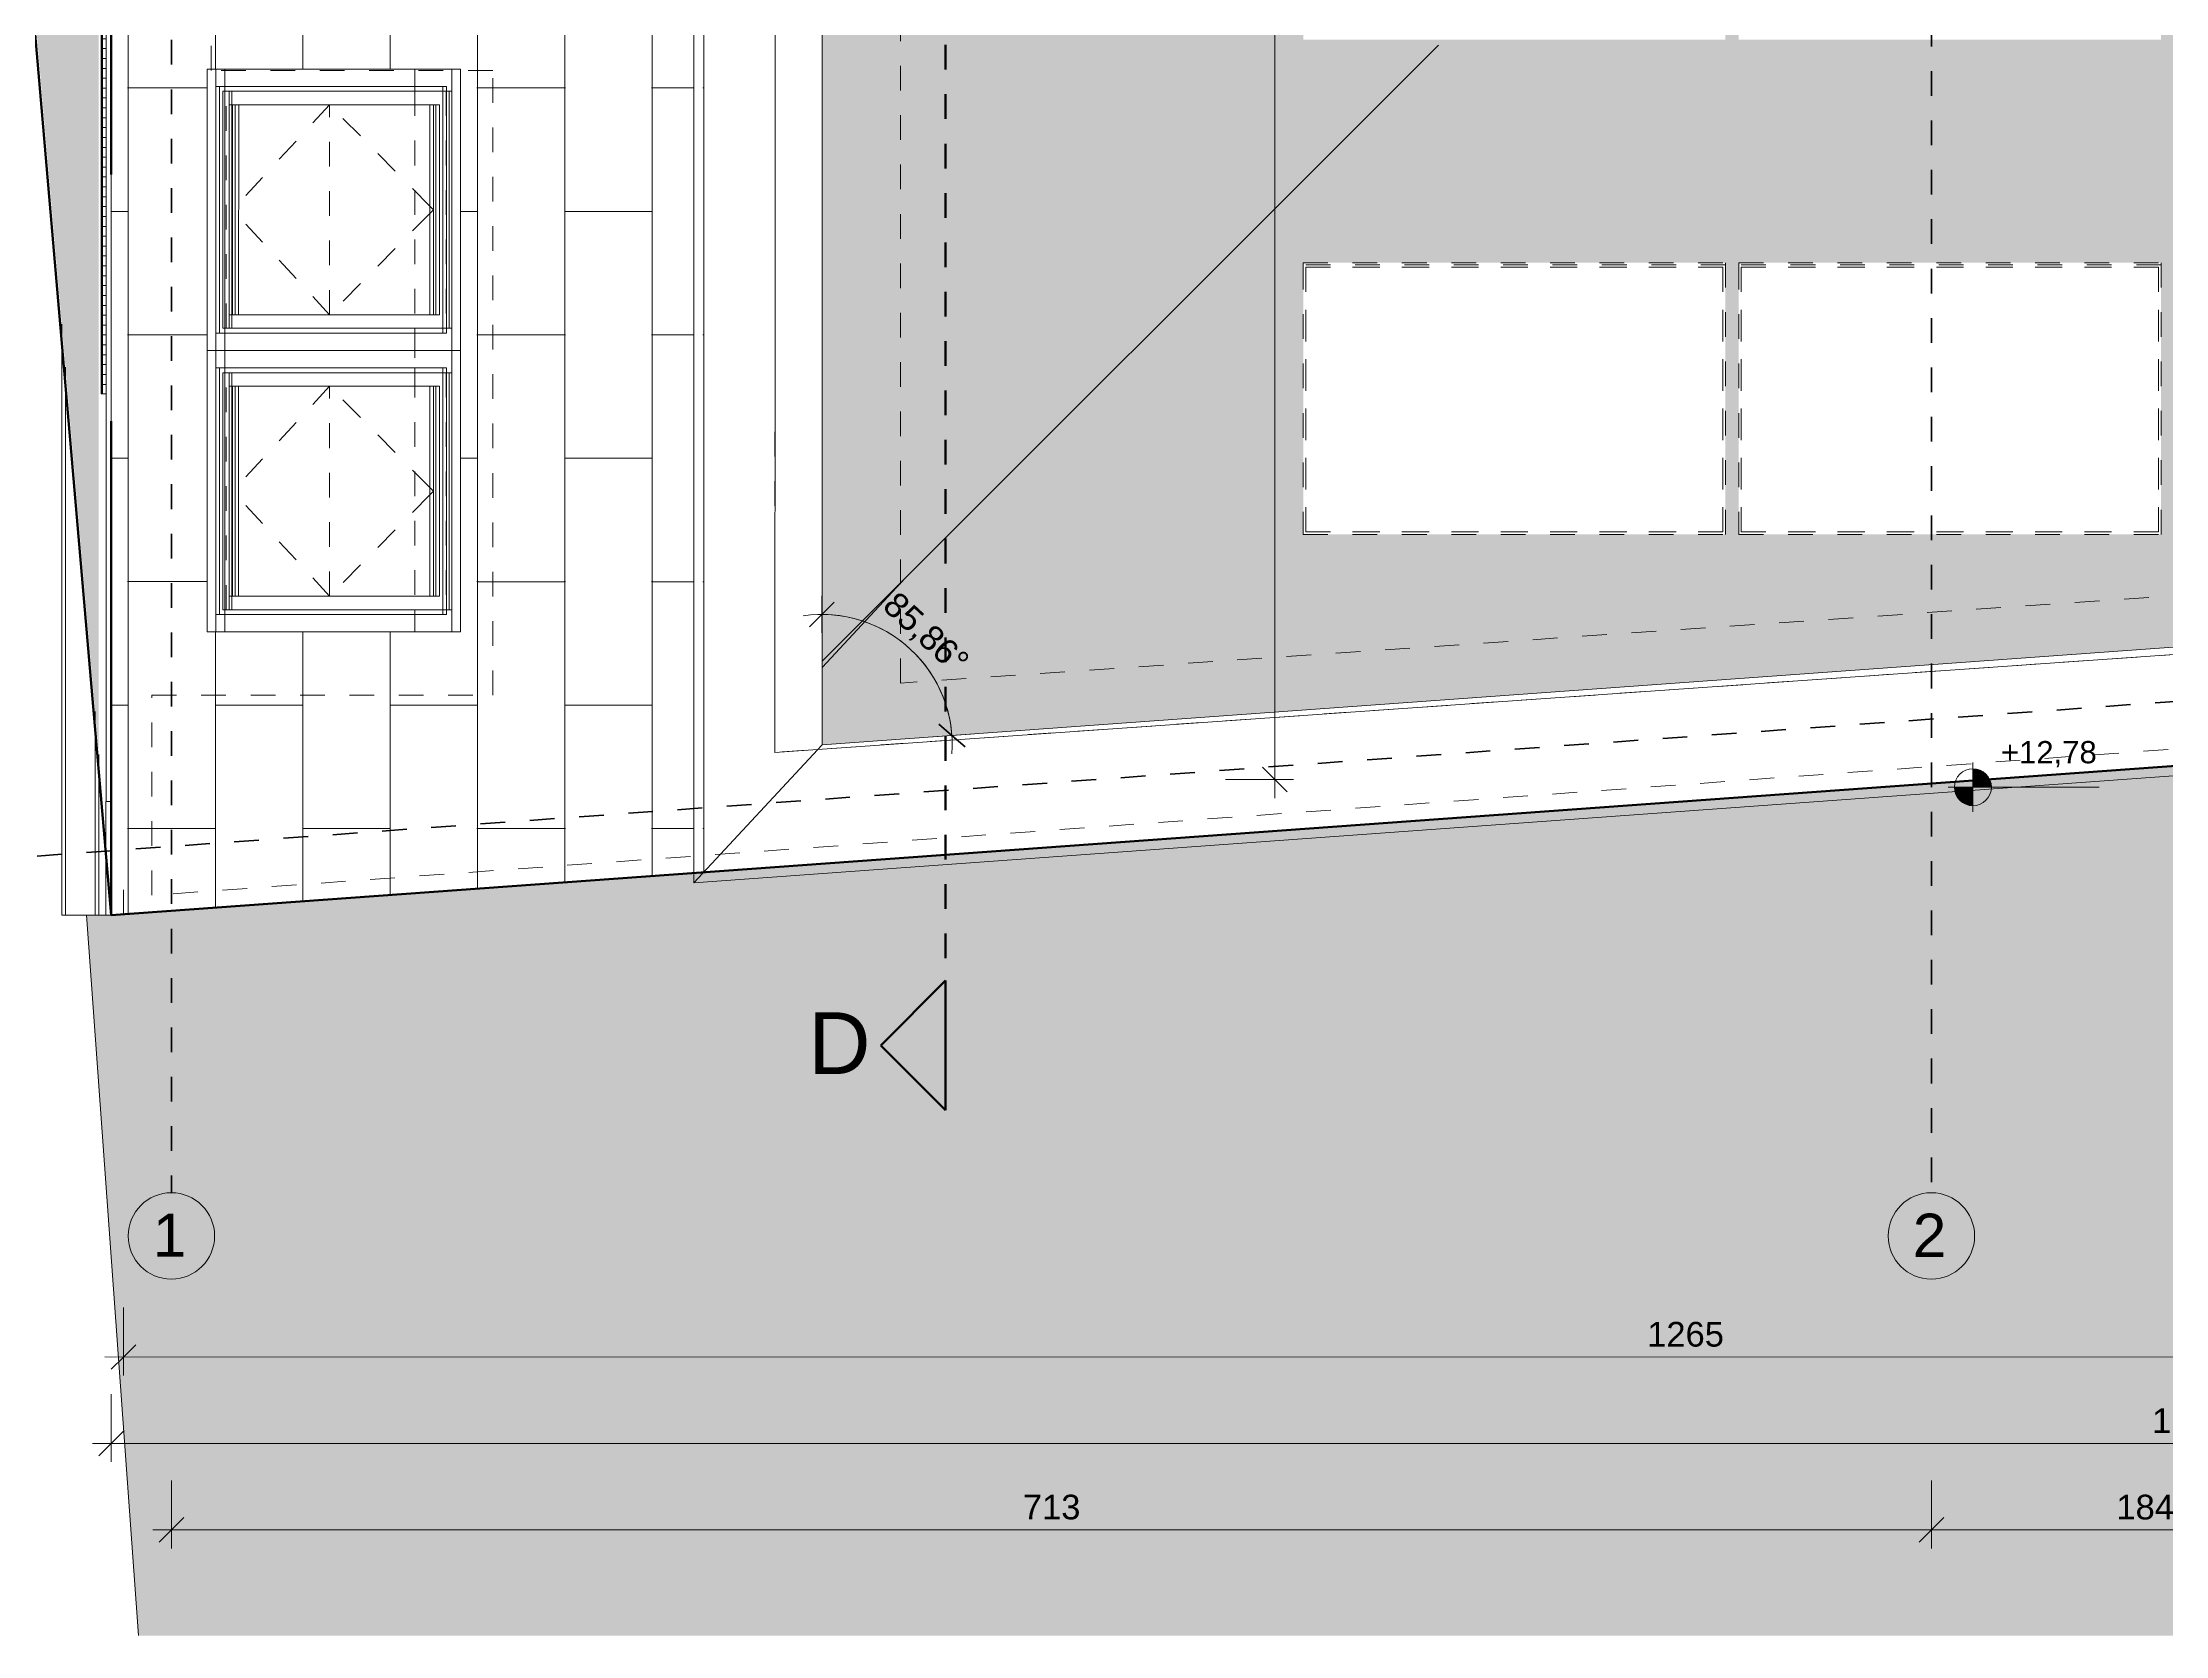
# Model space of a CAD drawing. Header units: metres. Extents: x -67.4 to -27.2, y 43.9 to 89.6.
# Drawn here: x -54.63 to -46.03, y 44.73 to 51.19 of the extents above; entities that cross this region are included whole.
import ezdxf

# ---------------------------------------------------------------- set-up
doc = ezdxf.new("R2010")
doc.units = ezdxf.units.M
for name, pattern in [('Achse', [0.009, 0.005, -0.002, 0, -0.002]), ('Strich', [0.00635, 0.003175, -0.003175]), ('Strich Punkt Mittel', [0.015875, 0.00635, -0.004763, 0, -0.004763]), ('Verdeckt', [0.003, 0.002, -0.001])]:
    doc.linetypes.add(name, pattern=pattern)
for name, color, linetype, lineweight in [('A-DETL-GENF_', 92, 'Continuous', 13), ('A-ROOF-OTLN', 132, 'Continuous', 5), ('A-ROOF-PATT', 132, 'Continuous', 13), ('A_2D', 7, 'Continuous', 13), ('A_Bemassung-50_', 4, 'Continuous', 9), ('A_Bemassung_', 4, 'Continuous', 9), ('A_Beschriftung_', 7, 'Continuous', 9), ('A_Dach', 7, 'Continuous', 13), ('A_Fenster', 7, 'Continuous', 13), ('A_Grundstuecksgrenze', 5, 'Continuous', 70), ('A_Raeume', 7, 'Continuous', 13), ('A_Raeume_', 7, 'Continuous', 5), ('A_Raster_', 1, 'Continuous', 9), ('A_Waende', 7, 'Continuous', 13), ('G-ANNO-DIMS_', 111, 'Continuous', 9), ('G-ANNO-SYMB_', 111, 'Continuous', 9), ('M-EQPM', 50, 'Continuous', 5)]:
    doc.layers.add(name, color=color, linetype=linetype, lineweight=lineweight)
doc.styles.add('Arial', font='arial.ttf', dxfattribs={"height": 0.175})
doc.styles.add('Arial_1', font='arial.ttf', dxfattribs={"height": 0.09})
doc.styles.add('Arial_2', font='arial.ttf', dxfattribs={"height": 0.1})
doc.styles.add('Arial_6', font='arial.ttf', dxfattribs={"height": 0.25})
doc.dimstyles.new('WGA-Bemaßung', dxfattribs={"dimscale": 0.3048, "dimtxt": 0.102026, "dimasz": 0.328084, "dimexe": 0.246063, "dimexo": 0.246063, "dimgap": 0.04101, "dimtad": 1, "dimdec": 1, "dimlfac": 100, "dimrnd": 0.1, "dimdsep": 46, "dimtxsty": 'Arial_2', "dimblk1": 'OBLIQUE', "dimblk2": 'OBLIQUE', "dimsah": 1, "dimcen": 0.09, "dimdle": 0.246063, "dimazin": 2, "dimtfac": 1, "dimtdec": 4, "dimtix": 1, "dimtmove": 0, "dimatfit": 3, "dimfxl": 1, "dimtvp": 1, "dimtolj": 1, "dimtzin": 0, "dimarcsym": 2})
doc.dimstyles.new('WGA-Bemaßung_1', dxfattribs={"dimscale": 0.3048, "dimtxt": 0.102026, "dimasz": 0.328084, "dimexe": 0.246063, "dimexo": 0.0625, "dimgap": 0.04101, "dimtad": 1, "dimdec": 1, "dimlfac": 100, "dimrnd": 0.5, "dimdsep": 46, "dimtxsty": 'Arial_2', "dimblk1": 'OBLIQUE', "dimblk2": 'OBLIQUE', "dimsah": 1, "dimcen": 0.09, "dimdle": 0.246063, "dimazin": 2, "dimtfac": 1, "dimtdec": 4, "dimtix": 1, "dimtmove": 0, "dimatfit": 3, "dimfxl": 0.656168, "dimfxlon": 1, "dimtvp": 1, "dimtolj": 1, "dimtzin": 0, "dimarcsym": 2})

# ---------------------------------------------------------------- blocks, each defined once
blk = doc.blocks.new('Fens_Dach_1tlg1 - KF_1140X1400-V12-263_PP_DDS_BT2')
at = {"layer": 'A_Fenster'}
for p, q in [((-53.9596, 49.9388), (-53.9597, 48.7988)), ((-52.9697, 49.9388), (-53.9596, 49.9388)), ((-53.9596, 49.9388), (-53.9243, 49.9388)), ((-53.9243, 49.9388), (-52.9343, 49.9388)), ((-53.9243, 49.8688), (-53.9243, 49.9388)), ((-52.9697, 48.7988), (-52.9697, 49.9388)), ((-52.9343, 49.9388), (-52.9697, 49.9388)), ((-52.9343, 49.9388), (-52.9344, 48.7988)), ((-53.9243, 48.8688), (-53.9243, 49.8688)), ((-53.9243, 49.8688), (-53.0051, 49.8688)), ((-53.9243, 49.8688), (-53.9243, 48.8688)), ((-53.9101, 49.8688), (-53.9243, 49.8688)), ((-53.9102, 48.8688), (-53.9101, 49.8688)), ((-52.9909, 49.8688), (-53.9101, 49.8688)), ((-53.896, 49.8488), (-53.0051, 49.8488)), ((-53.896, 48.8888), (-53.896, 49.8488)), ((-53.896, 49.8488), (-53.8607, 49.8488)), ((-53.896, 49.8488), (-53.0051, 49.8488)), ((-53.896, 49.8488), (-53.896, 48.8888)), ((-53.8713, 49.8488), (-53.896, 49.8488)), ((-53.8713, 49.8488), (-53.8713, 49.7938)), ((-53.0051, 49.8488), (-53.8713, 49.8488)), ((-53.8713, 49.7938), (-53.8713, 48.9438)), ((-53.8713, 49.7938), (-53.8568, 49.7938)), ((-53.8713, 49.7938), (-53.8713, 48.9438)), ((-53.0581, 49.7938), (-53.8713, 49.7938)), ((-53.8607, 49.8488), (-53.8607, 48.8888)), ((-53.0051, 49.8488), (-53.8607, 49.8488)), ((-53.8469, 49.7938), (-53.8568, 49.7938)), ((-53.8568, 49.7938), (-53.0436, 49.7938)), ((-53.8568, 48.9438), (-53.8568, 49.7938)), ((-53.8568, 49.7938), (-53.8324, 49.7938)), ((-53.0337, 49.7938), (-53.8469, 49.7938)), ((-53.8469, 48.9438), (-53.8469, 49.7938)), ((-53.8324, 49.7938), (-53.0337, 49.7938)), ((-53.8324, 49.7938), (-53.8324, 48.9438)), ((-53.0192, 49.7938), (-53.0581, 49.7938)), ((-53.0581, 48.9438), (-53.0581, 49.7938)), ((-53.0436, 49.7938), (-53.0337, 49.7938)), ((-53.0436, 49.7938), (-53.0436, 48.9438)), ((-53.0337, 48.9438), (-53.0337, 49.7938)), ((-53.0337, 49.7938), (-53.0192, 49.7938)), ((-53.0192, 49.7938), (-53.0192, 48.9438)), ((-53.0051, 49.8688), (-52.9909, 49.8688)), ((-53.0051, 49.8688), (-53.0051, 48.8688)), ((-53.0051, 49.8488), (-53.0051, 48.8888)), ((-52.9909, 49.8488), (-53.0051, 49.8488)), ((-52.9909, 49.8488), (-53.0051, 49.8488)), ((-53.0051, 49.8488), (-52.9909, 49.8488)), ((-53.0051, 49.8488), (-53.0051, 48.8888)), ((-52.9909, 49.8488), (-53.0051, 49.8488)), ((-52.9909, 48.8688), (-52.9909, 49.8688)), ((-52.9803, 49.8488), (-52.9909, 49.8488)), ((-52.9697, 49.8488), (-52.9909, 49.8488)), ((-52.9909, 49.8488), (-52.9803, 49.8488)), ((-52.9803, 49.8488), (-52.9909, 49.8488)), ((-52.9697, 49.8488), (-52.9803, 49.8488)), ((-52.9803, 48.8888), (-52.9803, 49.8488)), ((-52.9697, 48.8888), (-52.9697, 49.8488)), ((-53.8568, 48.9438), (-53.8713, 48.9438)), ((-53.8713, 48.9438), (-53.8713, 48.8888)), ((-53.8713, 48.9438), (-53.0581, 48.9438)), ((-53.0436, 48.9438), (-53.8568, 48.9438)), ((-53.8568, 48.9438), (-53.8469, 48.9438)), ((-53.8324, 48.9438), (-53.8568, 48.9438)), ((-53.8469, 48.9438), (-53.0337, 48.9438)), ((-53.0337, 48.9438), (-53.8324, 48.9438)), ((-53.0192, 48.9438), (-53.0581, 48.9438)), ((-53.0337, 48.9438), (-53.0436, 48.9438)), ((-53.0192, 48.9438), (-53.0337, 48.9438)), ((-53.9243, 48.7988), (-53.9243, 48.8688)), ((-53.0051, 48.8688), (-53.9243, 48.8688)), ((-53.9243, 48.8688), (-53.9102, 48.8688)), ((-53.9102, 48.8688), (-52.9909, 48.8688)), ((-53.0051, 48.8888), (-53.896, 48.8888)), ((-53.8607, 48.8888), (-53.896, 48.8888)), ((-53.0051, 48.8888), (-53.896, 48.8888)), ((-53.896, 48.8888), (-53.8713, 48.8888)), ((-53.8713, 48.8888), (-53.0051, 48.8888)), ((-53.8607, 48.8888), (-53.0051, 48.8888)), ((-53.0051, 48.8888), (-52.9909, 48.8888)), ((-52.9909, 48.8888), (-53.0051, 48.8888)), ((-53.0051, 48.8888), (-52.9909, 48.8888)), ((-53.0051, 48.8888), (-52.9909, 48.8888)), ((-53.0051, 48.8688), (-52.9909, 48.8688)), ((-52.9909, 48.8888), (-52.9803, 48.8888)), ((-52.9697, 48.8888), (-52.9909, 48.8888)), ((-52.9909, 48.8888), (-52.9803, 48.8888)), ((-52.9909, 48.8888), (-52.9803, 48.8888)), ((-52.9803, 48.8888), (-52.9697, 48.8888)), ((-53.9597, 48.7988), (-52.9697, 48.7988)), ((-53.9243, 48.7988), (-53.9597, 48.7988)), ((-52.9344, 48.7988), (-53.9243, 48.7988)), ((-52.9344, 48.7988), (-52.9697, 48.7988))]:
    blk.add_line(p, q, dxfattribs=at)
at = {"layer": 'A_Fenster', "linetype": 'Verdeckt', "lineweight": 5}
for p, q in [((-53.8833, 49.8488), (-53.0051, 49.8488)), ((-53.8833, 48.8888), (-53.8833, 49.8488)), ((-53.4643, 49.7938), (-53.8568, 49.3688)), ((-53.4643, 48.9438), (-53.4643, 49.7938)), ((-53.0581, 49.3835), (-53.4643, 49.7938)), ((-53.0051, 49.8488), (-52.9923, 49.8488)), ((-52.9923, 49.8488), (-52.9924, 48.8888)), ((-53.4643, 48.9438), (-53.8568, 49.3688)), ((-53.0436, 49.3688), (-53.0581, 49.3835)), ((-53.0436, 49.3688), (-53.0581, 49.3542)), ((-53.0581, 49.3542), (-53.4643, 48.9438)), ((-53.0051, 48.8888), (-53.8833, 48.8888)), ((-52.9924, 48.8888), (-53.0051, 48.8888))]:
    blk.add_line(p, q, dxfattribs=at)
blk = doc.blocks.new('Basiswand _ Attika_BLE_0340_0100 - ___-7441165-263_PP_DDS_BT2')
at = {"layer": 'A_Waende'}
for p, q in [((-29.5894, 64.113), (-23.2264, 79.3681)), ((-28.8943, 64.4288), (-22.7464, 79.1679)), ((-28.8943, 64.4288), (-29.5894, 64.113))]:
    blk.add_line(p, q, dxfattribs=at)
blk = doc.blocks.new('Basiswand _ Attika_BLE_0340_0100 - ___-7441263-263_PP_DDS_BT2')
at = {"layer": 'A_Waende'}
for p, q in [((-29.5894, 64.113), (-28.8943, 64.4288)), ((-19.6675, 61.3409), (-28.8943, 64.4288)), ((-19.7533, 60.8213), (-29.5894, 64.113))]:
    blk.add_line(p, q, dxfattribs=at)
blk = doc.blocks.new('Allg_Sollarkollektor - Allg_Sollarkollektor-V34-263_PP_DDS_BT2')
at = {"layer": 'A_2D', "color": 8, "linetype": 'Strich'}
for p, q in [((-0.855, 0.5457), (0.855, 0.5457)), ((-0.855, 0.5457), (-0.855, 0.5367)), ((0.855, 0.5367), (-0.855, 0.5367)), ((-0.855, 0.5367), (-0.855, -0.5548)), ((0.845, 0.527), (-0.845, 0.527)), ((-0.845, 0.527), (-0.845, -0.5451)), ((-0.845, -0.5451), (-0.845, 0.527)), ((-0.845, 0.527), (0.845, 0.527)), ((0.845, -0.5451), (0.845, 0.527)), ((0.845, 0.527), (0.845, -0.5451)), ((0.855, 0.5457), (0.855, 0.5367)), ((0.855, -0.5548), (0.855, 0.5367)), ((-0.855, -0.5548), (0.855, -0.5548)), ((-0.845, -0.5451), (0.845, -0.5451)), ((0.845, -0.5451), (-0.845, -0.5451))]:
    blk.add_line(p, q, dxfattribs=at)
blk = doc.blocks.new('HLS_Rigol - 20x8cm-9179613-263_PP_DDS_BT2')
at = {"layer": 'M-EQPM'}
h = blk.add_hatch(dxfattribs=at)
h.set_pattern_fill('FP_17', color=256, style=0, pattern_type=2)
h.set_pattern_definition([(270, (0, 0.6096), (0.04, 0), [])])
h.paths.add_polyline_path([(0, 0.08), (1.555, 0.0801), (1.555, 0.095), (0, 0.095), (0, 0.08)])
for p, q in [((0, 0.097), (0, 0.1)), ((0, 0.1), (1.555, 0.1)), ((0, 0.1), (1.555, 0.1)), ((0, 0.095), (0, 0.097)), ((0, 0.097), (1.555, 0.097)), ((0, 0.08), (0, 0.095)), ((0, 0.095), (1.555, 0.095)), ((1.555, 0.1), (1.555, 0.097)), ((1.555, 0.097), (1.555, 0.095)), ((1.555, 0.095), (1.555, 0.08))]:
    blk.add_line(p, q, dxfattribs=at)
blk = doc.blocks.new('Fens_Dach_1tlg1 - KF_1140X1400-V41-263_PP_DDS_BT2')
at = {"layer": 'A_Fenster'}
for p, q in [((-53.9596, 51.0788), (-53.9596, 49.9388)), ((-52.9697, 51.0788), (-53.9596, 51.0788)), ((-53.9596, 51.0788), (-53.9243, 51.0788)), ((-53.9243, 51.0788), (-52.9343, 51.0788)), ((-53.9243, 51.0088), (-53.9243, 51.0788)), ((-52.9697, 49.9388), (-52.9697, 51.0788)), ((-52.9343, 51.0788), (-52.9697, 51.0788)), ((-52.9343, 51.0788), (-52.9343, 49.9388)), ((-53.9243, 50.0088), (-53.9243, 51.0088)), ((-53.9243, 51.0088), (-53.005, 51.0088)), ((-53.9243, 51.0088), (-53.9243, 50.0088)), ((-53.9101, 51.0088), (-53.9243, 51.0088)), ((-53.9101, 50.0088), (-53.9101, 51.0088)), ((-52.9909, 51.0088), (-53.9101, 51.0088)), ((-53.896, 50.9888), (-53.005, 50.9888)), ((-53.896, 50.0288), (-53.896, 50.9888)), ((-53.896, 50.9888), (-53.8606, 50.9888)), ((-53.896, 50.9888), (-53.005, 50.9888)), ((-53.896, 50.9888), (-53.896, 50.0288)), ((-53.8712, 50.9888), (-53.896, 50.9888)), ((-53.8712, 50.9888), (-53.8712, 50.9338)), ((-53.005, 50.9888), (-53.8712, 50.9888)), ((-53.8606, 50.9888), (-53.8606, 50.0288)), ((-53.005, 50.9888), (-53.8606, 50.9888)), ((-53.005, 51.0088), (-52.9909, 51.0088)), ((-53.005, 51.0088), (-53.005, 50.0088)), ((-53.005, 50.9888), (-53.005, 50.0288)), ((-52.9909, 50.9888), (-53.005, 50.9888)), ((-52.9909, 50.9888), (-53.005, 50.9888)), ((-53.005, 50.9888), (-52.9909, 50.9888)), ((-53.005, 50.9888), (-53.005, 50.0288)), ((-52.9909, 50.9888), (-53.005, 50.9888)), ((-52.9909, 50.0088), (-52.9909, 51.0088)), ((-52.9803, 50.9888), (-52.9909, 50.9888)), ((-52.9697, 50.9888), (-52.9909, 50.9888)), ((-52.9909, 50.9888), (-52.9803, 50.9888)), ((-52.9803, 50.9888), (-52.9909, 50.9888)), ((-52.9697, 50.9888), (-52.9803, 50.9888)), ((-52.9803, 50.0288), (-52.9803, 50.9888)), ((-52.9697, 50.0288), (-52.9697, 50.9888)), ((-53.8712, 50.9338), (-53.8713, 50.0838)), ((-53.8712, 50.9338), (-53.8713, 50.0838)), ((-53.8712, 50.9338), (-53.8567, 50.9338)), ((-53.0581, 50.9338), (-53.8712, 50.9338)), ((-53.8568, 50.0838), (-53.8567, 50.9338)), ((-53.8468, 50.9338), (-53.8567, 50.9338)), ((-53.8567, 50.9338), (-53.0436, 50.9338)), ((-53.8567, 50.9338), (-53.8323, 50.9338)), ((-53.8469, 50.0838), (-53.8468, 50.9338)), ((-53.0337, 50.9338), (-53.8468, 50.9338)), ((-53.8323, 50.9338), (-53.8324, 50.0838)), ((-53.8323, 50.9338), (-53.0337, 50.9338)), ((-53.0192, 50.9338), (-53.0581, 50.9338)), ((-53.0581, 50.0838), (-53.0581, 50.9338)), ((-53.0436, 50.9338), (-53.0337, 50.9338)), ((-53.0436, 50.9338), (-53.0436, 50.0838)), ((-53.0337, 50.0838), (-53.0337, 50.9338)), ((-53.0337, 50.9338), (-53.0192, 50.9338)), ((-53.0192, 50.9338), (-53.0192, 50.0838)), ((-53.8568, 50.0838), (-53.8713, 50.0838)), ((-53.8713, 50.0838), (-53.8713, 50.0288)), ((-53.8713, 50.0838), (-53.0581, 50.0838)), ((-53.0436, 50.0838), (-53.8568, 50.0838)), ((-53.8568, 50.0838), (-53.8469, 50.0838)), ((-53.8324, 50.0838), (-53.8568, 50.0838)), ((-53.8469, 50.0838), (-53.0337, 50.0838)), ((-53.0337, 50.0838), (-53.8324, 50.0838)), ((-53.0192, 50.0838), (-53.0581, 50.0838)), ((-53.0337, 50.0838), (-53.0436, 50.0838)), ((-53.0192, 50.0838), (-53.0337, 50.0838)), ((-53.9243, 49.9388), (-53.9243, 50.0088)), ((-53.005, 50.0088), (-53.9243, 50.0088)), ((-53.9243, 50.0088), (-53.9101, 50.0088)), ((-53.9101, 50.0088), (-52.9909, 50.0088)), ((-53.005, 50.0288), (-53.896, 50.0288)), ((-53.8606, 50.0288), (-53.896, 50.0288)), ((-53.005, 50.0288), (-53.896, 50.0288)), ((-53.896, 50.0288), (-53.8713, 50.0288)), ((-53.8713, 50.0288), (-53.005, 50.0288)), ((-53.8606, 50.0288), (-53.005, 50.0288)), ((-53.005, 50.0288), (-52.9909, 50.0288)), ((-52.9909, 50.0288), (-53.005, 50.0288)), ((-53.005, 50.0288), (-52.9909, 50.0288)), ((-53.005, 50.0288), (-52.9909, 50.0288)), ((-53.005, 50.0088), (-52.9909, 50.0088)), ((-52.9909, 50.0288), (-52.9803, 50.0288)), ((-52.9697, 50.0288), (-52.9909, 50.0288)), ((-52.9909, 50.0288), (-52.9803, 50.0288)), ((-52.9909, 50.0288), (-52.9803, 50.0288)), ((-52.9803, 50.0288), (-52.9697, 50.0288)), ((-53.9596, 49.9388), (-52.9697, 49.9388)), ((-53.9243, 49.9388), (-53.9596, 49.9388)), ((-52.9343, 49.9388), (-53.9243, 49.9388)), ((-52.9343, 49.9388), (-52.9697, 49.9388))]:
    blk.add_line(p, q, dxfattribs=at)
at = {"layer": 'A_Fenster', "linetype": 'Verdeckt', "lineweight": 5}
for p, q in [((-53.8833, 50.0288), (-53.8832, 50.9888)), ((-53.8832, 50.9888), (-53.005, 50.9888)), ((-53.005, 50.9888), (-52.9923, 50.9888)), ((-52.9923, 50.9888), (-52.9923, 50.0288)), ((-53.4643, 50.9338), (-53.8567, 50.5088)), ((-53.4643, 50.0838), (-53.4643, 50.9338)), ((-53.0581, 50.5235), (-53.4643, 50.9338)), ((-53.4643, 50.0838), (-53.8567, 50.5088)), ((-53.0581, 50.4942), (-53.4643, 50.0838)), ((-53.0436, 50.5088), (-53.0581, 50.5235)), ((-53.0436, 50.5088), (-53.0581, 50.4942)), ((-53.005, 50.0288), (-53.8833, 50.0288)), ((-52.9923, 50.0288), (-53.005, 50.0288))]:
    blk.add_line(p, q, dxfattribs=at)
blk = doc.blocks.new('Family - ___-3180367-263_PP_DDS_BT2')
at = {"layer": 'A_Grundstuecksgrenze'}
for p, q in [((-20.9804, 98.8097), (-31.8179, 64.901)), ((-31.8179, 64.901), (-19.6942, 60.8437))]:
    blk.add_line(p, q, dxfattribs=at)
blk = doc.blocks.new('Dtai_Fluchtlinie_Grenzlinie - Dtai_Grenzlinie-5920249-263_PP_DDS_BT2')
at = {"layer": 'A-DETL-GENF_', "lineweight": 70}
for p, q in [((0.45, 0), (2.45, 0)), ((3.45, 0), (5.45, 0))]:
    blk.add_line(p, q, dxfattribs=at)
blk = doc.blocks.new('Raster - BS_Achse-112124-263_PP_DDS_BT2')
at = {"layer": 'A_Beschriftung_'}
blk.add_circle((0, 0), 0.0035, dxfattribs=at)
blk = doc.blocks.new('Höhenkoten - 018-55641-263_PP_DDS_BT2')
at = {"layer": 'G-ANNO-DIMS_'}
h = blk.add_hatch(color=256, dxfattribs=at)
edge = h.paths.add_edge_path()
edge.add_line((0, 0), (0, -0.0015))
edge.add_arc((0, 0), 0.0015, 180, 270, ccw=False)
edge.add_line((-0.0015, 0), (0, 0))
h = blk.add_hatch(color=256, dxfattribs=at)
edge = h.paths.add_edge_path()
edge.add_line((0, 0), (0, 0.0015))
edge.add_arc((0, 0), 0.0015, 0, 90, ccw=False)
edge.add_line((0.0015, 0), (0, 0))
for p, q in [((0, 0), (0, 0.002)), ((-0.002, 0), (0.01024, 0)), ((0, 0), (0, -0.002))]:
    blk.add_line(p, q, dxfattribs=at)
blk.add_circle((0, 0), 0.0015, dxfattribs=at)
blk = doc.blocks.new('DIMBLOCK1-263_PP_DDS_BT2')
at = {"layer": 'A_Bemassung-50_', "transparency": 16777216}
for p, q in [((-51.471, 48.8698), (-51.471, 48.9448)), ((-51.471, 48.8698), (-51.471, 48.7948)), ((-50.9439, 48.3794), (-51.0187, 48.374)), ((-50.9439, 48.3794), (-50.8691, 48.3848)), ((-50.9439, 48.3794), (-50.9439, 48.3794))]:
    blk.add_line(p, q, dxfattribs=at)
at = {"layer": 'A_Bemassung-50_', "lineweight": 35, "transparency": 16777216}
for p, q in [((-51.471, 48.8698), (-51.521, 48.8198)), ((-51.471, 48.8698), (-51.421, 48.9198)), ((-50.9439, 48.3794), (-50.9974, 48.4257)), ((-50.9439, 48.3794), (-50.8904, 48.3331))]:
    blk.add_line(p, q, dxfattribs=at)
at = {"layer": 'A_Bemassung-50_', "transparency": 16777216}
for start, end in [(356.00567, 98.1295), (4.13689, 89.99828)]:
    blk.add_arc((-51.471, 48.3413), 0.5285, start, end, dxfattribs=at)
at = {"layer": 'A_Bemassung-50_', "color": 0, "transparency": 16777216, "insert": (-51.1617, 48.9698), "char_height": 0.1, "width": 0.484074, "attachment_point": 1, "rotation": 317.06759, "line_spacing_factor": 0.941778, "style": 'Arial_2'}
blk.add_mtext('85,86°', dxfattribs=at)
blk = doc.blocks.new('_Oblique')
at = {"color": 0, "linetype": 'ByBlock', "lineweight": -2}
blk.add_line((-0.5, -0.5), (0.5, 0.5), dxfattribs=at)
blk = doc.blocks.new('DIMBLOCK24-263_PP_DDS_BT2')
at = {"layer": 'A_Bemassung-50_', "transparency": 16777216}
for p, q in [((-54.2991, 45.8616), (-54.299, 46.0616)), ((-41.6491, 45.8613), (-41.649, 46.0613)), ((-41.6491, 45.8613), (-54.3741, 45.8617)), ((-54.2991, 45.8616), (-54.2991, 45.7866)), ((-41.6491, 45.8613), (-41.6491, 45.7863))]:
    blk.add_line(p, q, dxfattribs=at)
at = {"layer": 'A_Bemassung-50_', "lineweight": 35, "transparency": 16777216}
for p, q in [((-54.2991, 45.8616), (-54.3491, 45.8117)), ((-54.2991, 45.8616), (-54.2491, 45.9116)), ((-41.6491, 45.8613), (-41.6991, 45.8113)), ((-41.6491, 45.8613), (-41.5991, 45.9113))]:
    blk.add_line(p, q, dxfattribs=at)
at = {"layer": 'A_Bemassung-50_', "color": 0, "transparency": 16777216, "insert": (-48.1279, 46.0038), "char_height": 0.1, "width": 0.369177, "attachment_point": 1, "rotation": 359.99828, "line_spacing_factor": 0.941778, "style": 'Arial_2'}
blk.add_mtext('1265', dxfattribs=at)
blk = doc.blocks.new('DIMBLOCK27-263_PP_DDS_BT2')
at = {"layer": 'A_Bemassung-50_', "transparency": 16777216}
for p, q in [((-46.9771, 45.1614), (-46.9771, 45.3614)), ((-45.1313, 45.1614), (-45.1313, 45.3614)), ((-45.1313, 45.1614), (-46.9771, 45.1614)), ((-46.9771, 45.1614), (-46.9771, 45.0864)), ((-45.1313, 45.1614), (-45.1313, 45.0864))]:
    blk.add_line(p, q, dxfattribs=at)
at = {"layer": 'A_Bemassung-50_', "lineweight": 35, "transparency": 16777216}
for p, q in [((-46.9771, 45.1614), (-47.0271, 45.1114)), ((-46.9771, 45.1614), (-46.9271, 45.2114)), ((-45.1313, 45.1614), (-45.1813, 45.1114)), ((-45.1313, 45.1614), (-45.0813, 45.2114))]:
    blk.add_line(p, q, dxfattribs=at)
at = {"layer": 'A_Bemassung-50_', "color": 0, "transparency": 16777216, "insert": (-46.2277, 45.3037), "char_height": 0.1, "width": 0.416266, "attachment_point": 1, "rotation": 359.99828, "line_spacing_factor": 0.941778, "style": 'Arial_2'}
blk.add_mtext('184,5', dxfattribs=at)
blk = doc.blocks.new('DIMBLOCK28-263_PP_DDS_BT2')
at = {"layer": 'A_Bemassung-50_', "transparency": 16777216}
for p, q in [((-54.1049, 45.1616), (-54.1049, 45.3616)), ((-46.9771, 45.1614), (-46.9771, 45.3614)), ((-46.9771, 45.1614), (-54.1799, 45.1616)), ((-54.1049, 45.1616), (-54.1049, 45.0866)), ((-46.9771, 45.1614), (-46.9771, 45.0864))]:
    blk.add_line(p, q, dxfattribs=at)
at = {"layer": 'A_Bemassung-50_', "lineweight": 35, "transparency": 16777216}
for p, q in [((-54.1049, 45.1616), (-54.1549, 45.1116)), ((-54.1049, 45.1616), (-54.0549, 45.2116)), ((-46.9771, 45.1614), (-47.0271, 45.1114)), ((-46.9771, 45.1614), (-46.9271, 45.2114))]:
    blk.add_line(p, q, dxfattribs=at)
at = {"layer": 'A_Bemassung-50_', "color": 0, "transparency": 16777216, "insert": (-50.6564, 45.3039), "char_height": 0.1, "width": 0.276883, "attachment_point": 1, "rotation": 359.99828, "line_spacing_factor": 0.941778, "style": 'Arial_2'}
blk.add_mtext('713', dxfattribs=at)
blk = doc.blocks.new('Schnitt - 100_Gebaeudeschnitt-1261489-263_PP_DDS_BT2')
at = {"layer": 'G-ANNO-SYMB_'}
blk.add_hatch(color=256, dxfattribs=at).paths.add_polyline_path([(-0.00829, 0), (-0.00305, 0.00525), (0.0022, 0)])
at = {"layer": 'G-ANNO-SYMB_', "lineweight": 70}
for p, q in [((-0.00305, 0.00525), (-0.00829, 0)), ((0.0022, 0), (-0.00305, 0.00525)), ((-0.00829, 0), (0.0022, 0))]:
    blk.add_line(p, q, dxfattribs=at)
blk = doc.blocks.new('DIMBLOCK45-263_PP_DDS_BT2')
at = {"layer": 'A_Bemassung-50_', "lineweight": 35, "transparency": 16777216}
for p, q in [((-49.6357, 55.2587), (-49.6857, 55.3087)), ((-49.6357, 55.2587), (-49.5857, 55.2087)), ((-49.6359, 48.2008), (-49.6859, 48.2508)), ((-49.6359, 48.2008), (-49.5859, 48.1508))]:
    blk.add_line(p, q, dxfattribs=at)
at = {"layer": 'A_Bemassung-50_', "transparency": 16777216}
for p, q in [((-49.6357, 55.2587), (-49.7107, 55.2587)), ((-49.6357, 55.2587), (-49.6359, 48.1258)), ((-49.6357, 55.2587), (-49.4357, 55.2587)), ((-49.6359, 48.2008), (-49.8359, 48.2008)), ((-49.6359, 48.2008), (-49.5609, 48.2008))]:
    blk.add_line(p, q, dxfattribs=at)
at = {"layer": 'A_Bemassung-50_', "color": 0, "transparency": 16777216, "insert": (-49.7781, 51.6144), "char_height": 0.1, "width": 0.276883, "attachment_point": 1, "rotation": 90, "line_spacing_factor": 0.941778, "style": 'Arial_2'}
blk.add_mtext('706', dxfattribs=at)
blk = doc.blocks.new('DIMBLOCK51-263_PP_DDS_BT2')
at = {"layer": 'A_Bemassung-50_', "transparency": 16777216}
for p, q in [((-54.3491, 45.5117), (-54.3491, 45.7117)), ((-37.5091, 45.5111), (-37.5091, 45.7111)), ((-37.4341, 45.5111), (-54.4241, 45.5117)), ((-54.3491, 45.5117), (-54.3491, 45.4367)), ((-37.5091, 45.5111), (-37.5091, 45.4361))]:
    blk.add_line(p, q, dxfattribs=at)
at = {"layer": 'A_Bemassung-50_', "lineweight": 35, "transparency": 16777216}
for p, q in [((-54.3491, 45.5117), (-54.3991, 45.4617)), ((-54.3491, 45.5117), (-54.2991, 45.5616)), ((-37.5091, 45.5111), (-37.5591, 45.4611)), ((-37.5091, 45.5111), (-37.4591, 45.5611))]:
    blk.add_line(p, q, dxfattribs=at)
at = {"layer": 'A_Bemassung-50_', "color": 0, "transparency": 16777216, "insert": (-46.0829, 45.6537), "char_height": 0.1, "width": 0.369177, "attachment_point": 1, "rotation": 359.99828, "line_spacing_factor": 0.941778, "style": 'Arial_2'}
blk.add_mtext('1684', dxfattribs=at)

msp = doc.modelspace()

# ---------------------------------------------------------------- hatches: boundary and pattern name
at = {"layer": 'A-DETL-GENF_'}
for color, points in [(7, [(-54.399, 48.3025), (-54.3982, 73.6326), (-54.4887, 73.5494), (-54.4775, 73.8191), (-54.3982, 73.733), (-54.3981, 83.3365), (-57.3929, 83.1127), (-54.4135, 48.4712)]), (253, [(-54.2379, 44.7333), (-32.3006, 44.7333), (-32.3006, 52.5468), (-33.0595, 52.236), (-37.2999, 50.4174), (-37.2999, 50.3683), (-37.2979, 50.3636), (-39.839, 49.2738), (-39.8497, 49.2987), (-39.8188, 49.312), (-39.8188, 49.3371), (-41.5978, 48.5741), (-54.3529, 47.6519), (-54.449, 47.6519), (-54.349, 46.2693)])]:
    msp.add_hatch(color=color, dxfattribs=at).paths.add_polyline_path(points)
at = {"layer": 'A-ROOF-PATT', "lineweight": 5}
h = msp.add_hatch(dxfattribs=at)
h.set_pattern_fill('FP_11', color=256, style=0, pattern_type=2)
h.set_pattern_definition([(228.018, (0.17316, 0.254), (-2.0314528123, -2.2858083747), [0.03417, -3.383]), (184.971, (0.15031, 0.2286), (3.0474510622, 0.2540216987), [0.05863, -5.804]), (132.505, (0.0919, 0.22352), (2.5397709538, -2.7942768048), [0.04134, -4.093]), (267.274, (-0.00714, 0.16002), (0.2539551053, 5.07967014), [0.0534, -5.287]), (292.83, (-0.00968, 0.10668), (-1.2698152688, 3.0481018627), [0.05236, -5.184]), (357.273, (0.01064, 0.05842), (-5.0786668393, 0.253996185), [0.05339, -5.286]), (37.7, (0.06397, 0.05588), (-3.301035372, -2.5397783393), [0.07061, -6.99]), (72.259, (0.11983, 0.09906), (1.7776368311, 5.5880763064), [0.06667, -6.6]), (121.425, (0.14015, 0.16256), (-2.0316720819, 3.3020573153), [0.05358, -5.304]), (175.235, (0.11222, 0.20828), (2.7935534013, -0.254025948), [0.06116, -2.997]), (222.403, (0.05127, 0.21336), (-3.0471325378, -2.7937440326), [0.0791, -7.831]), (138.808, (0.24427, 0.15748), (-1.7773521685, 1.5237686836), [0.027, -2.673]), (171.468, (0.22395, 0.17526), (3.30117332, -0.5079492745), [0.05136, -5.084]), (225.006, (0.17316, 0.18288), (5.4e-06, -0.25399983), [0.03592, -0.32326]), (203.203, (0.15539, 0.21336), (1.269569378, 0.507931902), [0.01934, -1.915]), (291.797, (0.13761, 0.20574), (-0.253942868, 0.76200551), [0.02736, -1.34]), (30.969, (0.14777, 0.18034), (0.761847982, 0.508005658), [0.04443, -1.436]), (161.562, (0.18586, 0.2032), (0.50789886, -0.25399589), [0.03212, -0.77095]), (16.393, (-0.00968, 0.20574), (2.539188499, 0.7619239566), [0.045, -4.455]), (70.35, (0.03349, 0.21844), (-1.015826576, -2.7941218824), [0.03776, -3.738]), (293.194, (0.18586, 0.254), (-0.507732472, 1.269649148), [0.03869, -1.896]), (343.607, (0.2011, 0.21844), (-2.539188499, 0.7619239566), [0.045, -4.455]), (339.44, (-0.00968, 0.04826), (-1.269488031, 0.507910437), [0.0434, -2.126]), (294.771, (0.03095, 0.03302), (-1.269780434, 2.794053213), [0.03637, -3.6]), (66.806, (0.1884, 0), (0.507732472, 1.269649148), [0.03869, -1.896]), (17.357, (0.20364, 0.03556), (-3.3012399564, -1.015952889), [0.04257, -4.214]), (69.448, (0.06397, 0), (-0.507723815, -1.269562447), [0.0217, -2.148]), (101.308, (0.17316, 0), (-0.25393613, 1.01592937), [0.01295, -1.282]), (165.961, (0.17062, 0.0127), (0.761850388, -0.25399813), [0.05235, -0.99472]), (186.01, (0.11983, 0.0254), (2.5393647706, 0.253982649), [0.04852, -4.803]), (303.685, (0.14777, 0.15748), (-0.253946744, 0.50799749), [0.03663, -0.87912]), (353.156, (0.16809, 0.127), (4.317226918, -0.50799857), [0.06394, -6.33]), (60.95, (0.23157, 0.11938), (-1.016019282, -1.77837494), [0.02615, -2.589]), (90, (0.24427, 0.14224), (-0.25395, 0.254), [0.01524, -0.23876]), (120.251, (0.11476, 0.03302), (1.0159692298, -1.7783263712), [0.03528, -3.493]), (48.018, (0.09698, 0.0635), (2.0314528123, 2.2858083747), [0.06834, -3.349]), (0, (0.1427, 0.1143), (0.25395, 0.254), [0.06603, -0.18792]), (325.299, (0.20872, 0.1143), (-2.5394728662, 1.7780144784), [0.04016, -3.975]), (254.058, (0.24173, 0.09144), (-0.25403483, -1.016312904), [0.03698, -1.812]), (207.651, (0.23157, 0.05588), (-4.8252471042, -2.5401405645), [0.06021, -5.96]), (175.425, (0.17824, 0.02794), (-3.3012584247, 0.2540008469), [0.06369, -6.305])])
h.paths.add_polyline_path([(-51.469, 48.3414), (-41.7645, 49.0433), (-41.2205, 49.2766), (-43.1418, 51.1981), (-44.2286, 51.1981), (-44.2286, 52.285), (-45.1324, 53.1888), (-45.9926, 53.1889), (-45.9926, 54.0491), (-46.0106, 54.0671), (-46.0105, 57.1907), (-45.0625, 58.1386), (-45.0625, 58.7366), (-44.4645, 58.7366), (-44.4104, 58.7907), (-45.0625, 58.7907), (-45.0625, 60.4711), (-46.0006, 61.4093), (-46.0005, 64.5535), (-51.4687, 59.0857), (-51.469, 48.5062)])
h.paths.add_polyline_path([(-49.521, 49.194), (-49.521, 50.2946), (-47.811, 50.2946), (-47.811, 49.194), (-49.511, 49.194)])
h.paths.add_polyline_path([(-47.7569, 49.194), (-47.7568, 50.2945), (-46.0468, 50.2945), (-46.0469, 49.1939), (-47.7469, 49.194)])
h.paths.add_polyline_path([(-49.5209, 51.1983), (-49.5209, 52.2988), (-47.8109, 52.2988), (-47.811, 51.1982), (-49.511, 51.1983)])
h.paths.add_polyline_path([(-45.9927, 51.1982), (-45.9927, 52.2987), (-44.2827, 52.2987), (-44.2827, 51.1981), (-45.9827, 51.1982)])
h.paths.add_polyline_path([(-46.0468, 51.1982), (-47.7568, 51.1982), (-47.7568, 52.2988), (-46.0468, 52.2988), (-46.0468, 51.2078)])
h.paths.add_polyline_path([(-46.0468, 53.1889), (-47.7568, 53.1889), (-47.7567, 54.2895), (-46.0467, 54.2895), (-46.0468, 53.1985)])
h.paths.add_polyline_path([(-47.8109, 53.1889), (-49.5209, 53.189), (-49.5208, 54.2895), (-47.8108, 54.2895), (-47.8109, 53.8229)])
h.paths.add_polyline_path([(-46.8588, 54.5935), (-48.194, 54.5937), (-48.194, 55.1437), (-46.8588, 55.1437), (-46.8588, 54.5935)])
h.paths.add_polyline_path([(-48.4169, 54.8686), (-50.7979, 54.8687), (-50.7979, 54.9987), (-50.8379, 54.9987), (-50.8378, 57.4387), (-48.3972, 57.4386), (-48.3968, 54.9987), (-48.4169, 54.9987), (-48.4169, 54.8687)])
h.paths.add_polyline_path([(-46.7912, 57.2211), (-47.9212, 57.2212), (-47.9212, 57.7712), (-47.3412, 57.7712), (-47.3412, 58.6961), (-46.7912, 58.6961), (-46.7912, 57.2315)])
h.paths.add_polyline_path([(-48.9635, 58.2186), (-50.418, 58.2187), (-50.418, 59.6887), (-48.9634, 59.6887), (-48.9635, 58.3677)])
h.paths.add_polyline_path([(-45.0438, 58.7366), (-45.0438, 58.7366), (-44.8362, 58.7366)])
h.paths.add_polyline_path([(-43.962, 59.2391), (-43.8963, 59.3048), (-43.962, 59.3705), (-43.962, 59.3045)])
h = msp.add_hatch(dxfattribs=at)
h.set_pattern_fill('FP_16', color=256, style=0, pattern_type=2)
h.set_pattern_definition([(269.998, (-27.412, 0.0008), (0.707075, -1.000025), [1, 0]), (269.998, (-27.058, 0.0008), (0.707075, -1.000025), [1, 0]), (359.9983, (-27.765, -0.4992), (0.70714, 0.999979), [0.35355, -0.35355]), (359.9983, (-27.412, -0.9992), (0.70714, 0.999979), [0.35355, -0.35355])])
h.paths.add_polyline_path([(-54.349, 47.6519), (-51.989, 47.8226), (-51.9885, 64.3114), (-51.9522, 64.3114), (-51.9527, 47.8252), (-51.949, 47.8254), (-51.949, 64.3117), (-54.1485, 64.3117), (-54.1489, 64.3107), (-54.1887, 64.3107), (-54.1887, 64.3118), (-54.3485, 64.3117), (-54.349, 47.8239)])
h.paths.add_polyline_path([(-52.9697, 48.7988), (-53.9597, 48.7988), (-53.9596, 51.0788), (-52.9343, 51.0788), (-52.9344, 48.7988), (-52.9697, 48.7988)])
h.paths.add_polyline_path([(-52.9343, 51.0788), (-52.9343, 51.0788), (-52.9343, 51.2259)])
h.paths.add_polyline_path([(-52.9343, 52.1088), (-53.9596, 52.1088), (-53.9595, 54.3888), (-52.9342, 54.3888), (-52.9343, 52.1088)])
h.paths.add_polyline_path([(-52.9342, 58.7988), (-53.9594, 58.7988), (-53.9593, 59.9388), (-52.934, 59.9388), (-52.9341, 58.7988)])
h.paths.add_polyline_path([(-52.9694, 61.2831), (-53.9593, 61.2832), (-53.9592, 63.5632), (-52.9339, 63.5631), (-52.9342, 61.2831), (-52.9693, 61.2831)])

# ---------------------------------------------------------------- linework, layer by layer
at = {"layer": 'A-ROOF-OTLN'}
for p, q in [((-54.549, 47.6519), (-54.5489, 50.0459)), ((-54.534, 47.6519), (-54.5339, 49.8716)), ((-54.414, 47.6519), (-54.414, 48.4768)), ((-54.399, 47.6519), (-54.399, 48.3025)), ((-54.399, 47.6519), (-54.549, 47.6519))]:
    msp.add_line(p, q, dxfattribs=at)
at = {"layer": 'A_2D', "linetype": 'Verdeckt'}
for p, q in [((-51.1525, 48.5917), (-51.1522, 57.8973)), ((-53.9432, 51.0735), (-53.9432, 51.9885)), ((-52.8036, 51.0734), (-53.9432, 51.0735)), ((-52.8037, 48.5425), (-52.8036, 51.0734)), ((-42.106, 49.212), (-51.1525, 48.5917)), ((-41.6298, 48.6399), (-54.1837, 47.7319)), ((-54.1837, 47.7319), (-54.1837, 48.5425)), ((-54.1837, 48.5425), (-52.8037, 48.5425))]:
    msp.add_line(p, q, dxfattribs=at)
at = {"layer": 'A_2D', "lineweight": 5}
for p, q in [((-48.9733, 51.175), (-51.469, 48.6799)), ((-51.1315, 49.0173), (-51.469, 48.6545)), ((-54.299, 47.6543), (-54.2989, 47.7543))]:
    msp.add_line(p, q, dxfattribs=at)
at = {"layer": 'A_2D'}
for p, q in [((-41.5978, 48.5741), (-54.349, 47.6519)), ((-54.349, 47.6519), (-54.449, 47.6519)), ((-54.449, 47.6519), (-54.2379, 44.7333))]:
    msp.add_line(p, q, dxfattribs=at)
at = {"layer": 'A_2D', "lineweight": 18}
msp.add_line((-54.449, 47.6519), (-54.2379, 44.7333), dxfattribs=at)
at = {"layer": 'A_Dach'}
for p, q in [((-54.3485, 64.3118), (-54.349, 47.6519)), ((-51.949, 47.8254), (-51.9485, 64.3117)), ((-53.9243, 48.7988), (-53.9243, 51.0788)), ((-53.9243, 51.0788), (-52.9343, 51.0788)), ((-53.889, 48.7988), (-53.8889, 51.0788)), ((-52.9343, 51.0788), (-52.9344, 48.7988)), ((-52.9344, 48.7988), (-53.9243, 48.7988)), ((-54.349, 47.6519), (-51.989, 47.8226)), ((-51.953, 47.8252), (-51.949, 47.8254))]:
    msp.add_line(p, q, dxfattribs=at)
at = {"layer": 'A_Raeume', "color": 8, "linetype": 'Verdeckt'}
for p, q in [((-51.6424, 75.6095), (-51.6612, 48.3108)), ((-53.119, 51.0788), (-53.119, 51.0088)), ((-53.119, 51.0088), (-53.119, 50.9888)), ((-53.119, 50.9888), (-53.1191, 50.0288)), ((-53.1191, 50.0288), (-53.1191, 50.0088)), ((-53.1191, 50.0088), (-53.1191, 49.8688)), ((-53.1191, 49.8688), (-53.1191, 49.8488)), ((-53.1191, 49.8488), (-53.1191, 48.8888)), ((-41.7549, 49.0039), (-51.6612, 48.3108)), ((-53.1191, 48.8888), (-53.1191, 48.8688)), ((-53.1191, 48.8688), (-53.1191, 48.7988))]:
    msp.add_line(p, q, dxfattribs=at)
at = {"layer": 'A_Raeume_', "flags": 128}
msp.add_lwpolyline([(-41.0081, 76.2164), (-41.008, 80.3795), (-50.478, 80.3798), (-50.4782, 75.5966), (-51.6424, 75.6095), (-51.6612, 48.3108), (-41.7549, 49.0039), (-40.2988, 49.6284), (-40.2986, 55.9085), (-37.7888, 55.9085), (-37.7881, 76.2163)], close=True, dxfattribs=at)
at = {"layer": 'A_Raster_', "linetype": 'Strich Punkt Mittel', "lineweight": 35}
for p, q in [((-46.9759, 85.8702), (-46.9771, 46.5269)), ((-54.1037, 84.1967), (-54.1049, 46.5271)), ((-56.2438, 47.7755), (-37.1299, 49.158))]:
    msp.add_line(p, q, dxfattribs=at)
at = {"layer": 'A_Waende'}
for p, q in [((-54.369, 48.1119), (-54.3685, 64.3118)), ((-54.3706, 47.6519), (-54.3706, 48.1119)), ((-54.3706, 48.1119), (-54.3506, 48.1119)), ((-54.3506, 48.1119), (-54.3506, 47.6519)), ((-54.3506, 48.1119), (-54.349, 48.1119)), ((-54.349, 48.0799), (-54.3506, 48.0799)), ((-54.3706, 47.6519), (-54.3506, 47.6519)), ((-54.3506, 47.7019), (-54.349, 47.702)), ((-54.3493, 47.6518), (-54.3506, 47.6696))]:
    msp.add_line(p, q, dxfattribs=at)
at = {"layer": 'G-ANNO-DIMS_'}
msp.add_line((-46.6355, 48.1697), (-46.8089, 48.1697), dxfattribs=at)
at = {"layer": 'G-ANNO-SYMB_', "linetype": 'Achse', "lineweight": 70}
msp.add_line((-50.9697, 47.2766), (-50.9686, 85.3042), dxfattribs=at)

# ---------------------------------------------------------------- block references
at = {"layer": 'A-DETL-GENF_', "rotation": 89.99827587845456}
msp.add_blockref('Dtai_Fluchtlinie_Grenzlinie - Dtai_Grenzlinie-5920249-263_PP_DDS_BT2', (-54.349, 47.2019), dxfattribs=at)
at = {"layer": 'A_2D', "color": 8, "linetype": 'Strich', "rotation": 359.9982758787938}
for p in [(-48.666, 49.7488), (-46.9019, 49.7488)]:
    msp.add_blockref('Allg_Sollarkollektor - Allg_Sollarkollektor-V34-263_PP_DDS_BT2', p, dxfattribs=at)
at = {"layer": 'A_Beschriftung_', "xscale": 49.99999999999998, "yscale": 49.99999999999998, "zscale": 49.99999999999998, "rotation": 179.9982758785824}
for p in [(-54.1049, 46.3521), (-46.9771, 46.3519)]:
    msp.add_blockref('Raster - BS_Achse-112124-263_PP_DDS_BT2', p, dxfattribs=at)
at = {"layer": 'A_Fenster'}
for name in ['Fens_Dach_1tlg1 - KF_1140X1400-V41-263_PP_DDS_BT2', 'Fens_Dach_1tlg1 - KF_1140X1400-V12-263_PP_DDS_BT2']:
    msp.add_blockref(name, (0, 0), dxfattribs=at)
at = {"layer": 'A_Grundstuecksgrenze', "rotation": 22.64000000000043}
msp.add_blockref('Family - ___-3180367-263_PP_DDS_BT2', (0, 0), dxfattribs=at)
at = {"layer": 'A_Waende', "rotation": 22.64000000000043}
for name in ['Basiswand _ Attika_BLE_0340_0100 - ___-7441165-263_PP_DDS_BT2', 'Basiswand _ Attika_BLE_0340_0100 - ___-7441263-263_PP_DDS_BT2']:
    msp.add_blockref(name, (0, 0), dxfattribs=at)
at = {"layer": 'G-ANNO-DIMS_', "xscale": 49.99999999999998, "yscale": 49.99999999999998, "zscale": 49.99999999999998}
msp.add_blockref('Höhenkoten - 018-55641-263_PP_DDS_BT2', (-46.8089, 48.1697), dxfattribs=at)
at = {"layer": 'G-ANNO-SYMB_', "xscale": 49.99999999999998, "yscale": 49.99999999999998, "zscale": 49.99999999999998, "rotation": 89.99827587845492}
msp.add_blockref('Schnitt - 100_Gebaeudeschnitt-1261489-263_PP_DDS_BT2', (-50.9697, 47.2766), dxfattribs=at)
at = {"layer": 'M-EQPM', "rotation": 89.9982758784651}
msp.add_blockref('HLS_Rigol - 20x8cm-9179613-263_PP_DDS_BT2', (-54.2889, 49.7638), dxfattribs=at)

# ---------------------------------------------------------------- texts
at = {"layer": 'A_Beschriftung_', "char_height": 0.175, "width": 0.168354, "attachment_point": 1, "style": 'Arial'}
for s, insert in [('1', (-54.1802, 46.4425)), ('2', (-47.0524, 46.4423))]:
    msp.add_mtext(s, dxfattribs=dict(at, insert=insert))
at = {"layer": 'G-ANNO-DIMS_', "insert": (-46.6953, 48.3567), "char_height": 0.09, "width": 0.463866, "attachment_point": 1, "line_spacing_factor": 0.941778, "style": 'Arial_1'}
msp.add_mtext('+12,78', dxfattribs=at)
at = {"layer": 'G-ANNO-SYMB_', "insert": (-51.5256, 47.2581), "char_height": 0.25, "width": 0.30865, "attachment_point": 1, "style": 'Arial_6'}
msp.add_mtext('D', dxfattribs=at)

# ---------------------------------------------------------------- dimensions: what is measured, and where the dimension line sits
at = {"layer": 'A_Bemassung_'}
for base, p1, p2, angle, override, picture, middle in [((-49.6359, 48.2008), (-49.4357, 55.2587), (-49.8359, 48.2008), 89.99828, {"dimpost": '<>', "dimfxl": 7.069243}, 'DIMBLOCK45-263_PP_DDS_BT2', (-49.6994, 51.7298)), ((-54.2991, 45.8616), (-41.649, 46.0613), (-54.299, 46.0616), 359.99828, {"dimpost": '<>', "dimfxl": 12.65}, 'DIMBLOCK24-263_PP_DDS_BT2', (-47.9741, 45.925)), ((-54.3491, 45.5117), (-37.5091, 45.7111), (-54.3491, 45.7117), 359.99828, {"dimpost": '<>', "dimfxl": 16.84}, 'DIMBLOCK51-263_PP_DDS_BT2', (-45.9291, 45.575)), ((-54.1049, 45.1616), (-46.9771, 45.3614), (-54.1049, 45.3616), 359.99828, {"dimpost": '<>', "dimfxl": 7.127768}, 'DIMBLOCK28-263_PP_DDS_BT2', (-50.541, 45.2251)), ((-46.9771, 45.1614), (-45.1313, 45.3614), (-46.9771, 45.3614), 359.99828, {"dimpost": '<>', "dimfxl": 1.845804}, 'DIMBLOCK27-263_PP_DDS_BT2', (-46.0542, 45.225))]:
    dim = msp.add_linear_dim(base=base, p1=p1, p2=p2, angle=angle, dimstyle='WGA-Bemaßung_1', override=override, dxfattribs=at)
    dim.commit()
    dim.dimension.update_dxf_attribs({"geometry": picture, "text_midpoint": middle})
dim = msp.add_angular_dim_3p(base=(-51.02655, 48.62723), center=(-51.47098, 48.34128), p1=(-50.79427, 48.39022), p2=(-51.47096, 49.01975), dimstyle='WGA-Bemaßung', override={"dimpost": '<>', "dimfxl": 0.924242}, dxfattribs=at)
dim.commit()
dim.dimension.update_dxf_attribs({"geometry": 'DIMBLOCK1-263_PP_DDS_BT2', "text_midpoint": (-51.06772, 48.77474)})

doc.saveas('drawing.dxf')
